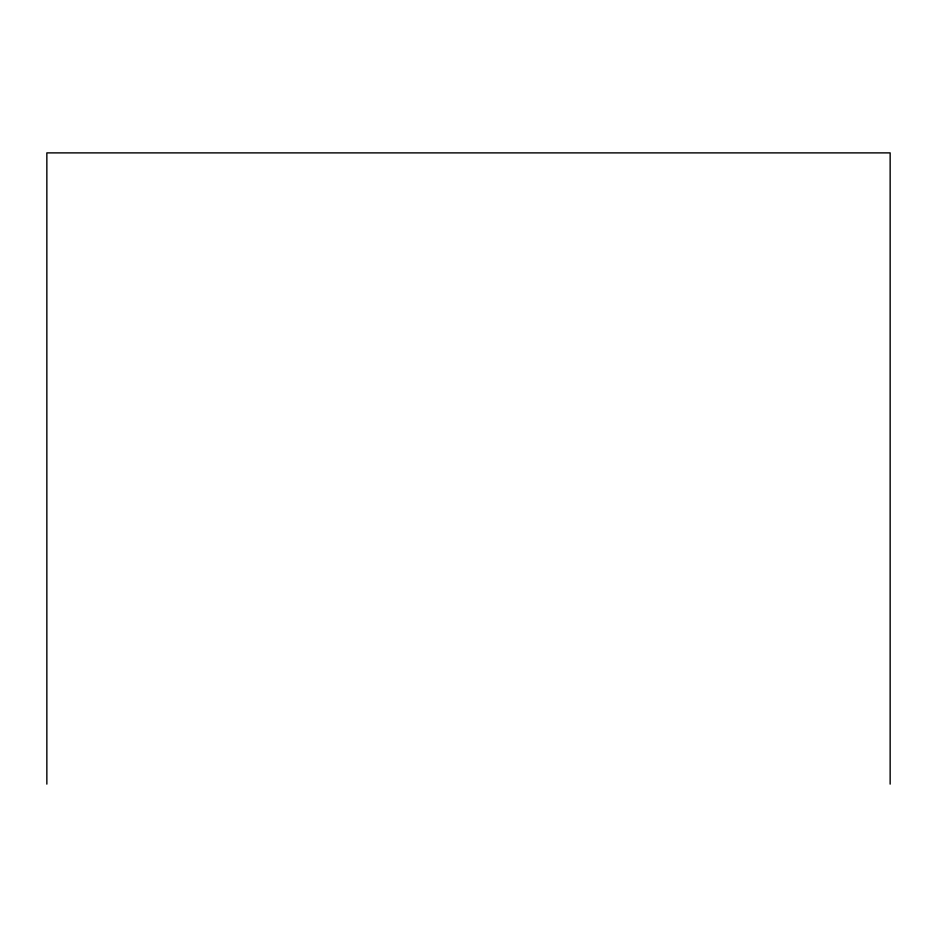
<?xml version="1.0" encoding="UTF-8"?>
<svg xmlns="http://www.w3.org/2000/svg" width="937" height="937" viewBox="0 0 937 937"><rect width="100%" height="100%" fill="white"/><g stroke="black" fill="none" stroke-linecap="round" stroke-linejoin="round"><path stroke-width="1.41" d="M890.15 784.117L890.15 152.883L46.85 152.883L46.85 784.117"/></g></svg>
